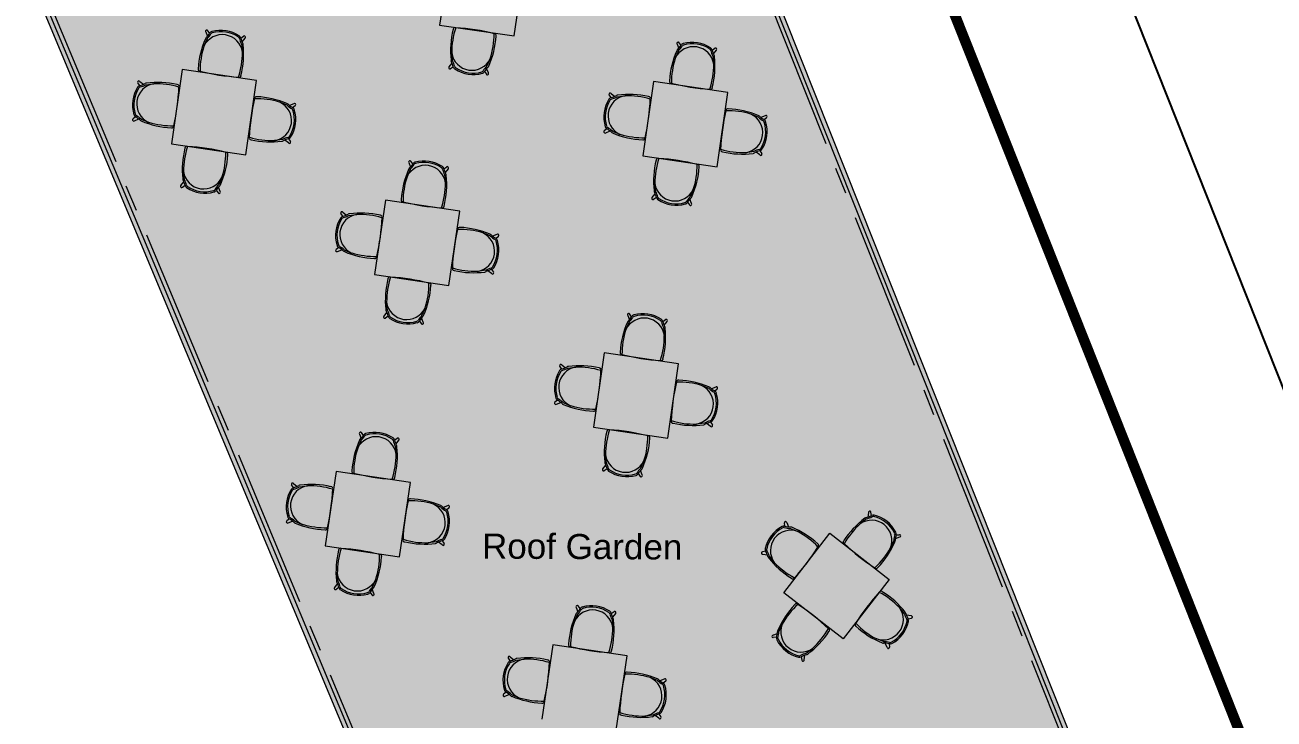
# Model space of a CAD drawing. Header units: metres. Extents: x -466 to 1322, y -1072 to 50.
# Drawn here: x 445.63 to 460.6, y -190.73 to -182.42 of the extents above; entities that cross this region are included whole.
import ezdxf

# ---------------------------------------------------------------- set-up
doc = ezdxf.new("R2010")
doc.units = ezdxf.units.M
doc.linetypes.add('CENTER2', pattern=[28.575, 19.05, -3.175, 3.175, -3.175])
doc.linetypes.add('OCULTA2', pattern=[0.3, 0.2, -0.1])
for name, color, linetype, lineweight in [('A - MURO BAJO', 2, 'Continuous', 0), ('A - TXT 100 -1', 2, 'Continuous', 0), ('A-EJES', 61, 'CENTER2', 0), ('A-MUEBLES', 5, 'Continuous', 0)]:
    doc.layers.add(name, color=color, linetype=linetype, lineweight=lineweight)
doc.layers.add('AKU_Poligono', color=1, linetype='Continuous')
doc.layers.add('Poligono Fisico', color=3, linetype='Continuous')
doc.layers.add('Hatch Exterior', color=7, linetype='Continuous', lineweight=0, true_color=0xa99b89)
doc.styles.add('Style-Arial', font='arial.ttf')

msp = doc.modelspace()

# ---------------------------------------------------------------- hatches: boundary and pattern name
at = {"layer": 'Hatch Exterior', "transparency": 33554687}
h = msp.add_hatch(color=256, dxfattribs=at)
h.dxf.hatch_style = 1
h.paths.add_polyline_path([(452.157, -197.322), (445.643, -181.728), (426.443, -196.038), (425.129, -194.274), (443.848, -180.321), (442.653, -178.718), (449.19, -173.846), (446.082, -169.677), (448.887, -167.586), (459.547, -194.427)])

# ---------------------------------------------------------------- linework, layer by layer
at = {"layer": 'A - MURO BAJO'}
msp.add_line((456.698, -187.403), (456.707, -187.426), dxfattribs=at)
at = {"layer": 'A - MURO BAJO', "ltscale": 0.05}
for points in [[(450.823, -172.504), (459.547, -194.427), (452.157, -197.322), (447.57, -186.34), (445.643, -181.728)], [(458.743, -192.541), (451.853, -175.228)], [(445.684, -181.697), (447.616, -186.321), (447.616, -186.321), (451.413, -195.412)]]:
    msp.add_lwpolyline(points, dxfattribs=at)
at = {"layer": 'A-EJES', "ltscale": 0.1}
for p, q in [((459.458, -194.462), (447.271, -163.837)), ((452.233, -197.238), (440.431, -168.983))]:
    msp.add_line(p, q, dxfattribs=at)
at = {"layer": 'A-MUEBLES', "color": 5}
for p, q in [((450.732, -181.528), (450.602, -182.419)), ((451.493, -182.548), (451.623, -181.658)), ((447.801, -182.5), (447.821, -182.553)), ((447.848, -182.515), (447.823, -182.483)), ((450.602, -182.419), (451.493, -182.548)), ((447.817, -182.58), (447.778, -182.669)), ((448.22, -182.574), (448.253, -182.55)), ((448.229, -182.645), (448.239, -182.741)), ((448.27, -182.574), (448.234, -182.617)), ((453.446, -182.644), (453.466, -182.697)), ((453.494, -182.659), (453.469, -182.627)), ((450.757, -182.845), (450.747, -182.749)), ((451.169, -182.91), (451.208, -182.821)), ((453.463, -182.725), (453.424, -182.813)), ((453.866, -182.718), (453.899, -182.694)), ((453.875, -182.789), (453.885, -182.885)), ((453.915, -182.718), (453.88, -182.762)), ((447.519, -182.95), (447.389, -183.841)), ((448.41, -183.08), (447.519, -182.95)), ((450.717, -182.917), (450.752, -182.873)), ((450.766, -182.917), (450.733, -182.94)), ((451.138, -182.975), (451.163, -183.007)), ((451.186, -182.99), (451.165, -182.938)), ((447.011, -183.143), (446.987, -183.11)), ((447.01, -183.093), (447.054, -183.127)), ((447.082, -183.132), (447.178, -183.12)), ((448.28, -183.971), (448.41, -183.08)), ((453.165, -183.094), (453.035, -183.985)), ((454.055, -183.224), (453.165, -183.094)), ((452.657, -183.287), (452.633, -183.254)), ((452.656, -183.237), (452.7, -183.272)), ((452.728, -183.276), (452.824, -183.264)), ((453.925, -184.115), (454.055, -183.224)), ((448.775, -183.377), (448.686, -183.34)), ((448.855, -183.359), (448.803, -183.38)), ((448.841, -183.406), (448.873, -183.381)), ((446.96, -183.516), (446.929, -183.541)), ((446.946, -183.564), (446.998, -183.542)), ((447.026, -183.545), (447.116, -183.582)), ((454.421, -183.522), (454.331, -183.484)), ((454.501, -183.503), (454.449, -183.524)), ((454.486, -183.551), (454.518, -183.525)), ((452.606, -183.66), (452.574, -183.686)), ((452.592, -183.708), (452.644, -183.686)), ((452.672, -183.689), (452.761, -183.726)), ((447.389, -183.841), (448.28, -183.971)), ((448.719, -183.79), (448.623, -183.802)), ((448.791, -183.829), (448.747, -183.795)), ((448.79, -183.78), (448.814, -183.813)), ((453.035, -183.985), (453.925, -184.115)), ((454.365, -183.934), (454.269, -183.947)), ((454.437, -183.973), (454.392, -183.939)), ((454.436, -183.924), (454.46, -183.957)), ((447.544, -184.267), (447.534, -184.171)), ((450.25, -184.147), (450.211, -184.235)), ((450.233, -184.066), (450.253, -184.119)), ((450.281, -184.082), (450.256, -184.049)), ((450.653, -184.14), (450.686, -184.117)), ((450.702, -184.14), (450.667, -184.184)), ((447.503, -184.339), (447.539, -184.295)), ((447.956, -184.332), (447.995, -184.243)), ((450.662, -184.211), (450.672, -184.307)), ((453.19, -184.412), (453.18, -184.315)), ((447.553, -184.339), (447.52, -184.362)), ((447.925, -184.397), (447.95, -184.429)), ((447.973, -184.412), (447.952, -184.36)), ((453.149, -184.483), (453.185, -184.439)), ((453.601, -184.476), (453.641, -184.387)), ((449.952, -184.516), (449.822, -185.407)), ((450.842, -184.646), (449.952, -184.516)), ((453.199, -184.483), (453.165, -184.506)), ((453.571, -184.541), (453.596, -184.573)), ((453.618, -184.556), (453.598, -184.504)), ((449.444, -184.709), (449.42, -184.676)), ((449.442, -184.659), (449.487, -184.694)), ((449.515, -184.698), (449.611, -184.686)), ((450.712, -185.537), (450.842, -184.646)), ((451.208, -184.944), (451.118, -184.906)), ((451.288, -184.925), (451.236, -184.946)), ((451.273, -184.973), (451.305, -184.947)), ((449.393, -185.082), (449.361, -185.108)), ((449.379, -185.13), (449.431, -185.109)), ((449.459, -185.111), (449.548, -185.149)), ((451.152, -185.356), (451.056, -185.369)), ((451.224, -185.396), (451.179, -185.361)), ((451.223, -185.346), (451.247, -185.379)), ((449.822, -185.407), (450.712, -185.537)), ((449.977, -185.834), (449.967, -185.737)), ((450.388, -185.898), (450.428, -185.809)), ((449.936, -185.905), (449.971, -185.861)), ((449.986, -185.905), (449.952, -185.928)), ((450.358, -185.963), (450.383, -185.996)), ((450.405, -185.978), (450.385, -185.926)), ((452.855, -185.896), (452.875, -185.949)), ((452.902, -185.912), (452.878, -185.879)), ((453.275, -185.97), (453.308, -185.947)), ((453.324, -185.97), (453.289, -186.014)), ((452.872, -185.977), (452.833, -186.065)), ((453.284, -186.041), (453.294, -186.138)), ((452.574, -186.346), (452.444, -187.237)), ((453.464, -186.476), (452.574, -186.346)), ((452.066, -186.539), (452.042, -186.506)), ((452.064, -186.489), (452.109, -186.524)), ((452.137, -186.529), (452.233, -186.516)), ((453.334, -187.367), (453.464, -186.476)), ((453.83, -186.774), (453.74, -186.736)), ((453.91, -186.755), (453.857, -186.776)), ((453.895, -186.803), (453.927, -186.777)), ((452.015, -186.912), (451.983, -186.938)), ((452.001, -186.96), (452.053, -186.939)), ((452.081, -186.941), (452.17, -186.979)), ((449.642, -187.319), (449.662, -187.371)), ((449.689, -187.334), (449.665, -187.301)), ((452.444, -187.237), (453.334, -187.367)), ((453.774, -187.187), (453.678, -187.199)), ((453.846, -187.226), (453.801, -187.191)), ((453.845, -187.176), (453.869, -187.209)), ((449.659, -187.399), (449.62, -187.488)), ((450.062, -187.392), (450.095, -187.369)), ((450.071, -187.463), (450.081, -187.56)), ((450.111, -187.392), (450.076, -187.436)), ((452.599, -187.664), (452.589, -187.567)), ((449.361, -187.768), (449.231, -188.659)), ((450.251, -187.898), (449.361, -187.768)), ((452.558, -187.735), (452.593, -187.691)), ((452.608, -187.735), (452.574, -187.758)), ((453.027, -187.809), (453.007, -187.756)), ((453.01, -187.728), (453.049, -187.64)), ((448.851, -187.912), (448.896, -187.946)), ((450.121, -188.789), (450.251, -187.898)), ((452.98, -187.793), (453.005, -187.826)), ((448.853, -187.961), (448.829, -187.928)), ((448.924, -187.951), (449.02, -187.938)), ((450.617, -188.196), (450.527, -188.159)), ((450.697, -188.177), (450.644, -188.199)), ((450.682, -188.225), (450.714, -188.199)), ((448.802, -188.334), (448.77, -188.36)), ((448.788, -188.382), (448.84, -188.361)), ((448.868, -188.364), (448.957, -188.401)), ((455.715, -188.336), (455.637, -188.394)), ((455.74, -188.258), (455.732, -188.314)), ((455.774, -188.294), (455.768, -188.254)), ((454.723, -189.22), (455.274, -188.508)), ((454.736, -188.423), (454.731, -188.383)), ((454.759, -188.379), (454.781, -188.431)), ((454.803, -188.449), (454.892, -188.486)), ((455.274, -188.508), (455.985, -189.06)), ((449.231, -188.659), (450.121, -188.789)), ((450.561, -188.609), (450.465, -188.621)), ((450.633, -188.648), (450.588, -188.613)), ((450.632, -188.598), (450.656, -188.631)), ((456.042, -188.595), (456.003, -188.684)), ((456.112, -188.553), (456.06, -188.574)), ((456.069, -188.528), (456.109, -188.525)), ((454.508, -188.723), (454.468, -188.73)), ((454.472, -188.758), (454.528, -188.765)), ((454.551, -188.781), (454.61, -188.857)), ((449.345, -189.157), (449.38, -189.113)), ((449.386, -189.086), (449.376, -188.99)), ((449.797, -189.15), (449.836, -189.062)), ((455.985, -189.06), (455.434, -189.771)), ((449.395, -189.157), (449.361, -189.18)), ((449.767, -189.215), (449.792, -189.248)), ((449.814, -189.231), (449.794, -189.178)), ((455.434, -189.771), (454.723, -189.22)), ((452.238, -189.396), (452.258, -189.449)), ((452.285, -189.411), (452.261, -189.379)), ((456.17, -189.474), (456.11, -189.398)), ((452.255, -189.476), (452.216, -189.565)), ((452.658, -189.47), (452.691, -189.446)), ((452.667, -189.541), (452.677, -189.637)), ((452.707, -189.469), (452.672, -189.513)), ((456.249, -189.498), (456.193, -189.49)), ((456.213, -189.532), (456.253, -189.526)), ((454.595, -189.729), (454.648, -189.709)), ((454.666, -189.687), (454.704, -189.598)), ((451.957, -189.846), (451.827, -190.737)), ((452.847, -189.976), (451.957, -189.846)), ((454.639, -189.754), (454.598, -189.758)), ((455.918, -189.806), (455.828, -189.77)), ((455.962, -189.876), (455.94, -189.824)), ((455.985, -189.832), (455.99, -189.873)), ((451.449, -190.039), (451.425, -190.006)), ((451.447, -189.989), (451.492, -190.023)), ((452.717, -190.866), (452.847, -189.976)), ((454.934, -189.988), (454.94, -190.028)), ((454.968, -190.024), (454.976, -189.968)), ((454.992, -189.946), (455.07, -189.888)), ((451.52, -190.028), (451.616, -190.016)), ((453.213, -190.273), (453.123, -190.236)), ((453.293, -190.255), (453.24, -190.276)), ((453.278, -190.302), (453.31, -190.277)), ((451.398, -190.412), (451.366, -190.437)), ((451.384, -190.46), (451.436, -190.438)), ((451.464, -190.441), (451.553, -190.478)), ((453.157, -190.686), (453.061, -190.698)), ((453.229, -190.725), (453.184, -190.691)), ((453.228, -190.676), (453.252, -190.709))]:
    msp.add_line(p, q, dxfattribs=at)
for centre, radius, start, end in [((447.998, -182.776), 0.244, 8.0759, 154.126), ((447.998, -182.776), 0.244, 8.0759, 154.126), ((447.812, -182.491), 0.0141, 37.1157, 217.4292), ((447.644, -182.396), 0.236, 313.2522, 329.863), ((447.644, -182.396), 0.253, 313.2522, 329.863), ((447.885, -182.536), 0.0425, 106.1918, 149.863), ((447.885, -182.536), 0.0255, 106.1918, 149.863), ((447.983, -182.872), 0.392, 56.0102, 106.1918), ((447.983, -182.872), 0.375, 56.0102, 106.1918), ((451.785, -182.726), 1.053, 165.8843, 186.09), ((451.699, -182.745), 0.952, 161.939, 180.263), ((450.785, -182.47), 0.022, 66.442, 178.1592), ((450.641, -184.943), 2.499, 75.7124, 86.4895), ((450.302, -182.526), 0.952, 341.939, 0.263), ((451.257, -182.543), 0.022, 344.0427, 95.7599), ((448.759, -183.008), 1.053, 156.1119, 176.3177), ((448.684, -182.964), 0.952, 161.939, 180.263), ((447.835, -182.599), 0.0425, 133.2522, 156.1119), ((448.178, -182.582), 0.0255, 12.3389, 56.0102), ((448.178, -182.582), 0.0425, 12.3389, 56.0102), ((448.451, -182.522), 0.253, 192.3389, 208.9497), ((448.451, -182.522), 0.236, 192.3389, 208.9497), ((447.201, -182.765), 1.053, 345.8843, 6.09), ((448.207, -182.657), 0.0425, 6.09, 28.9497), ((448.262, -182.562), 0.0141, 304.7727, 125.0862), ((450.227, -182.482), 1.053, 336.1119, 356.3177), ((453.643, -182.92), 0.244, 8.0759, 154.126), ((453.643, -182.92), 0.244, 8.0759, 154.126), ((453.458, -182.636), 0.0141, 37.1157, 217.4292), ((453.29, -182.54), 0.236, 313.2522, 329.863), ((453.29, -182.54), 0.253, 313.2522, 329.863), ((453.531, -182.68), 0.0425, 106.1918, 149.863), ((453.531, -182.68), 0.0255, 106.1918, 149.863), ((453.628, -183.016), 0.392, 56.0102, 106.1918), ((453.628, -183.016), 0.375, 56.0102, 106.1918), ((447.287, -182.746), 0.952, 341.939, 0.263), ((450.988, -182.715), 0.244, 188.0759, 334.126), ((450.988, -182.715), 0.244, 188.0759, 334.126), ((454.405, -183.153), 1.053, 156.1119, 176.3177), ((454.33, -183.109), 0.952, 161.939, 180.263), ((453.481, -182.743), 0.0425, 133.2522, 156.1119), ((453.824, -182.726), 0.0255, 12.3389, 56.0102), ((453.824, -182.726), 0.0425, 12.3389, 56.0102), ((454.097, -182.666), 0.253, 192.3389, 208.9497), ((454.097, -182.666), 0.236, 192.3389, 208.9497), ((452.847, -182.909), 1.053, 345.8843, 6.09), ((453.852, -182.801), 0.0425, 6.09, 28.9497), ((453.907, -182.706), 0.0141, 304.7727, 125.0862), ((447.729, -182.947), 0.022, 164.0427, 275.7599), ((448.345, -180.547), 2.499, 255.7124, 266.4895), ((450.725, -182.928), 0.0141, 124.7727, 305.0862), ((450.779, -182.833), 0.0425, 186.09, 208.9497), ((450.535, -182.968), 0.236, 12.3389, 28.9497), ((450.535, -182.968), 0.253, 12.3389, 28.9497), ((450.808, -182.908), 0.0425, 192.3389, 236.0102), ((450.808, -182.908), 0.0255, 192.3389, 236.0102), ((451.004, -182.618), 0.392, 236.0102, 286.1918), ((451.004, -182.618), 0.375, 236.0102, 286.1918), ((451.101, -182.954), 0.0255, 286.1918, 329.863), ((451.101, -182.954), 0.0425, 286.1918, 329.863), ((451.342, -183.094), 0.253, 133.2522, 149.863), ((451.342, -183.094), 0.236, 133.2522, 149.863), ((451.151, -182.891), 0.0425, 313.2522, 336.1119), ((452.933, -182.89), 0.952, 341.939, 0.263), ((447.217, -183.361), 0.244, 99.2732, 245.3233), ((447.217, -183.361), 0.244, 99.2732, 245.3233), ((446.998, -183.101), 0.0141, 35.97, 216.2835), ((446.955, -182.913), 0.236, 283.5362, 300.147), ((447.095, -183.154), 0.0425, 97.2873, 120.147), ((447.223, -184.157), 1.053, 77.0816, 97.2873), ((447.202, -184.072), 0.952, 73.1363, 91.4603), ((447.458, -183.152), 0.022, 337.6393, 89.3565), ((448.201, -183.021), 0.022, 246.442, 358.1592), ((451.174, -182.999), 0.0141, 217.1157, 37.4292), ((453.375, -183.091), 0.022, 164.0427, 275.7599), ((453.991, -180.691), 2.499, 255.7124, 266.4895), ((447.314, -183.374), 0.392, 147.2075, 197.3891), ((447.314, -183.374), 0.375, 147.2075, 197.3891), ((447.02, -183.184), 0.0425, 103.5362, 147.2075), ((447.02, -183.184), 0.0255, 103.5362, 147.2075), ((446.955, -182.913), 0.253, 283.5362, 300.147), ((444.982, -183.057), 2.499, 346.9097, 357.6868), ((448.407, -183.297), 0.022, 75.24, 186.9572), ((448.367, -184.328), 1.053, 67.3092, 87.515), ((452.863, -183.505), 0.244, 99.2732, 245.3233), ((452.863, -183.505), 0.244, 99.2732, 245.3233), ((452.644, -183.246), 0.0141, 35.97, 216.2835), ((452.6, -183.057), 0.236, 283.5362, 300.147), ((452.6, -183.057), 0.253, 283.5362, 300.147), ((452.741, -183.298), 0.0425, 97.2873, 120.147), ((452.869, -184.301), 1.053, 77.0816, 97.2873), ((452.848, -184.216), 0.952, 73.1363, 91.4603), ((453.104, -183.296), 0.022, 337.6393, 89.3565), ((453.847, -183.165), 0.022, 246.442, 358.1592), ((450.819, -183.865), 2.499, 166.9097, 177.6868), ((448.409, -184.252), 0.952, 73.1363, 91.4603), ((448.584, -183.562), 0.244, 279.2732, 65.3233), ((448.584, -183.562), 0.244, 279.2732, 65.3233), ((448.757, -183.395), 0.0425, 44.4495, 67.3092), ((448.956, -183.2), 0.253, 224.4495, 241.0603), ((448.956, -183.2), 0.236, 224.4495, 241.0603), ((448.821, -183.444), 0.0255, 17.3891, 61.0603), ((448.821, -183.444), 0.0425, 17.3891, 61.0603), ((448.864, -183.37), 0.0141, 308.313, 128.6265), ((452.96, -183.518), 0.392, 147.2075, 197.3891), ((452.96, -183.518), 0.375, 147.2075, 197.3891), ((452.666, -183.328), 0.0425, 103.5362, 147.2075), ((452.666, -183.328), 0.0255, 103.5362, 147.2075), ((450.628, -183.201), 2.499, 346.9097, 357.6868), ((454.053, -183.441), 0.022, 75.24, 186.9572), ((454.013, -184.472), 1.053, 67.3092, 87.515), ((446.937, -183.553), 0.0141, 128.313, 308.6265), ((446.98, -183.478), 0.0425, 197.3891, 241.0603), ((446.98, -183.478), 0.0255, 197.3891, 241.0603), ((446.845, -183.723), 0.236, 44.4495, 61.0603), ((446.845, -183.723), 0.253, 44.4495, 61.0603), ((447.044, -183.527), 0.0425, 224.4495, 247.3092), ((447.434, -182.595), 1.053, 247.3092, 267.515), ((448.487, -183.549), 0.375, 327.2075, 17.3891), ((448.487, -183.549), 0.392, 327.2075, 17.3891), ((456.465, -184.009), 2.499, 166.9097, 177.6868), ((454.055, -184.396), 0.952, 73.1363, 91.4603), ((454.229, -183.706), 0.244, 279.2732, 65.3233), ((454.229, -183.706), 0.244, 279.2732, 65.3233), ((454.402, -183.539), 0.0425, 44.4495, 67.3092), ((454.602, -183.344), 0.253, 224.4495, 241.0603), ((454.602, -183.344), 0.236, 224.4495, 241.0603), ((454.133, -183.693), 0.375, 327.2075, 17.3891), ((454.133, -183.693), 0.392, 327.2075, 17.3891), ((454.467, -183.588), 0.0255, 17.3891, 61.0603), ((454.467, -183.588), 0.0425, 17.3891, 61.0603), ((454.51, -183.514), 0.0141, 308.313, 128.6265), ((447.392, -182.671), 0.952, 253.1363, 271.4603), ((447.394, -183.626), 0.022, 255.24, 6.9572), ((452.583, -183.697), 0.0141, 128.313, 308.6265), ((452.626, -183.623), 0.0425, 197.3891, 241.0603), ((452.626, -183.623), 0.0255, 197.3891, 241.0603), ((452.491, -183.867), 0.236, 44.4495, 61.0603), ((452.491, -183.867), 0.253, 44.4495, 61.0603), ((452.69, -183.671), 0.0425, 224.4495, 247.3092), ((453.08, -182.739), 1.053, 247.3092, 267.515), ((453.038, -182.815), 0.952, 253.1363, 271.4603), ((448.486, -184.167), 0.952, 161.939, 180.263), ((447.572, -183.892), 0.022, 66.442, 178.1592), ((447.428, -186.365), 2.499, 75.7124, 86.4895), ((448.343, -183.77), 0.022, 157.6393, 269.3565), ((448.599, -182.85), 0.952, 253.1363, 271.4603), ((448.578, -182.765), 1.053, 257.0816, 277.2873), ((448.706, -183.768), 0.0425, 277.2873, 300.147), ((448.846, -184.009), 0.253, 103.5362, 120.147), ((448.846, -184.009), 0.236, 103.5362, 120.147), ((448.781, -183.738), 0.0255, 283.5362, 327.2075), ((448.781, -183.738), 0.0425, 283.5362, 327.2075), ((448.803, -183.821), 0.0141, 215.97, 36.2835), ((453.04, -183.77), 0.022, 255.24, 6.9572), ((448.572, -184.148), 1.053, 165.8843, 186.09), ((447.014, -183.904), 1.053, 336.1119, 356.3177), ((447.089, -183.948), 0.952, 341.939, 0.263), ((448.044, -183.965), 0.022, 344.0427, 95.7599), ((454.132, -184.311), 0.952, 161.939, 180.263), ((453.218, -184.036), 0.022, 66.442, 178.1592), ((453.074, -186.51), 2.499, 75.7124, 86.4895), ((453.989, -183.914), 0.022, 157.6393, 269.3565), ((454.244, -182.994), 0.952, 253.1363, 271.4603), ((454.224, -182.91), 1.053, 257.0816, 277.2873), ((454.352, -183.912), 0.0425, 277.2873, 300.147), ((454.492, -184.153), 0.253, 103.5362, 120.147), ((454.492, -184.153), 0.236, 103.5362, 120.147), ((454.427, -183.882), 0.0255, 283.5362, 327.2075), ((454.427, -183.882), 0.0425, 283.5362, 327.2075), ((454.449, -183.965), 0.0141, 215.97, 36.2835), ((447.775, -184.137), 0.244, 188.0759, 334.126), ((447.775, -184.137), 0.244, 188.0759, 334.126), ((451.192, -184.575), 1.053, 156.1119, 176.3177), ((450.43, -184.342), 0.244, 8.0759, 154.126), ((450.43, -184.342), 0.244, 8.0759, 154.126), ((450.268, -184.165), 0.0425, 133.2522, 156.1119), ((450.244, -184.058), 0.0141, 37.1157, 217.4292), ((450.076, -183.962), 0.236, 313.2522, 329.863), ((450.076, -183.962), 0.253, 313.2522, 329.863), ((450.318, -184.102), 0.0425, 106.1918, 149.863), ((450.318, -184.102), 0.0255, 106.1918, 149.863), ((450.415, -184.438), 0.392, 56.0102, 106.1918), ((450.415, -184.438), 0.375, 56.0102, 106.1918), ((450.611, -184.148), 0.0255, 12.3389, 56.0102), ((450.611, -184.148), 0.0425, 12.3389, 56.0102), ((450.883, -184.088), 0.253, 192.3389, 208.9497), ((450.883, -184.088), 0.236, 192.3389, 208.9497), ((450.694, -184.128), 0.0141, 304.7727, 125.0862), ((454.217, -184.292), 1.053, 165.8843, 186.09), ((452.66, -184.048), 1.053, 336.1119, 356.3177), ((452.735, -184.092), 0.952, 341.939, 0.263), ((453.69, -184.11), 0.022, 344.0427, 95.7599), ((447.566, -184.255), 0.0425, 186.09, 208.9497), ((447.322, -184.39), 0.236, 12.3389, 28.9497), ((447.322, -184.39), 0.253, 12.3389, 28.9497), ((451.116, -184.531), 0.952, 161.939, 180.263), ((449.719, -184.312), 0.952, 341.939, 0.263), ((449.634, -184.331), 1.053, 345.8843, 6.09), ((450.639, -184.223), 0.0425, 6.09, 28.9497), ((453.421, -184.281), 0.244, 188.0759, 334.126), ((453.421, -184.281), 0.244, 188.0759, 334.126), ((447.512, -184.35), 0.0141, 124.7727, 305.0862), ((447.595, -184.33), 0.0425, 192.3389, 236.0102), ((447.595, -184.33), 0.0255, 192.3389, 236.0102), ((447.79, -184.04), 0.392, 236.0102, 286.1918), ((447.79, -184.04), 0.375, 236.0102, 286.1918), ((447.888, -184.376), 0.0255, 286.1918, 329.863), ((447.888, -184.376), 0.0425, 286.1918, 329.863), ((448.129, -184.516), 0.253, 133.2522, 149.863), ((448.129, -184.516), 0.236, 133.2522, 149.863), ((447.961, -184.421), 0.0141, 217.1157, 37.4292), ((447.938, -184.313), 0.0425, 313.2522, 336.1119), ((453.212, -184.399), 0.0425, 186.09, 208.9497), ((452.968, -184.534), 0.236, 12.3389, 28.9497), ((452.968, -184.534), 0.253, 12.3389, 28.9497), ((453.775, -184.661), 0.253, 133.2522, 149.863), ((453.584, -184.457), 0.0425, 313.2522, 336.1119), ((450.162, -184.513), 0.022, 164.0427, 275.7599), ((450.778, -182.113), 2.499, 255.7124, 266.4895), ((450.634, -184.587), 0.022, 246.442, 358.1592), ((453.157, -184.495), 0.0141, 124.7727, 305.0862), ((453.241, -184.475), 0.0425, 192.3389, 236.0102), ((453.241, -184.475), 0.0255, 192.3389, 236.0102), ((453.436, -184.184), 0.392, 236.0102, 286.1918), ((453.436, -184.184), 0.375, 236.0102, 286.1918), ((453.534, -184.52), 0.0255, 286.1918, 329.863), ((453.534, -184.52), 0.0425, 286.1918, 329.863), ((453.775, -184.661), 0.236, 133.2522, 149.863), ((453.607, -184.565), 0.0141, 217.1157, 37.4292), ((449.747, -184.94), 0.392, 147.2075, 197.3891), ((449.747, -184.94), 0.375, 147.2075, 197.3891), ((449.65, -184.927), 0.244, 99.2732, 245.3233), ((449.65, -184.927), 0.244, 99.2732, 245.3233), ((449.431, -184.668), 0.0141, 35.97, 216.2835), ((449.453, -184.751), 0.0425, 103.5362, 147.2075), ((449.453, -184.751), 0.0255, 103.5362, 147.2075), ((449.387, -184.479), 0.236, 283.5362, 300.147), ((449.387, -184.479), 0.253, 283.5362, 300.147), ((449.528, -184.721), 0.0425, 97.2873, 120.147), ((449.656, -185.723), 1.053, 77.0816, 97.2873), ((449.635, -185.638), 0.952, 73.1363, 91.4603), ((447.415, -184.623), 2.499, 346.9097, 357.6868), ((449.891, -184.719), 0.022, 337.6393, 89.3565), ((453.251, -185.432), 2.499, 166.9097, 177.6868), ((450.84, -184.863), 0.022, 75.24, 186.9572), ((450.842, -185.818), 0.952, 73.1363, 91.4603), ((450.799, -185.894), 1.053, 67.3092, 87.515), ((451.016, -185.128), 0.244, 279.2732, 65.3233), ((451.016, -185.128), 0.244, 279.2732, 65.3233), ((451.189, -184.961), 0.0425, 44.4495, 67.3092), ((451.296, -184.936), 0.0141, 308.313, 128.6265), ((449.413, -185.045), 0.0425, 197.3891, 241.0603), ((449.413, -185.045), 0.0255, 197.3891, 241.0603), ((449.278, -185.289), 0.253, 44.4495, 61.0603), ((451.389, -184.766), 0.253, 224.4495, 241.0603), ((451.389, -184.766), 0.236, 224.4495, 241.0603), ((450.92, -185.115), 0.375, 327.2075, 17.3891), ((450.92, -185.115), 0.392, 327.2075, 17.3891), ((451.254, -185.01), 0.0255, 17.3891, 61.0603), ((451.254, -185.01), 0.0425, 17.3891, 61.0603), ((449.37, -185.119), 0.0141, 128.313, 308.6265), ((449.278, -185.289), 0.236, 44.4495, 61.0603), ((449.477, -185.093), 0.0425, 224.4495, 247.3092), ((449.867, -184.161), 1.053, 247.3092, 267.515), ((449.825, -184.237), 0.952, 253.1363, 271.4603), ((449.827, -185.192), 0.022, 255.24, 6.9572), ((450.776, -185.336), 0.022, 157.6393, 269.3565), ((451.031, -184.416), 0.952, 253.1363, 271.4603), ((451.011, -184.332), 1.053, 257.0816, 277.2873), ((451.139, -185.334), 0.0425, 277.2873, 300.147), ((451.279, -185.576), 0.253, 103.5362, 120.147), ((451.279, -185.576), 0.236, 103.5362, 120.147), ((451.214, -185.304), 0.0255, 283.5362, 327.2075), ((451.214, -185.304), 0.0425, 283.5362, 327.2075), ((451.004, -185.714), 1.053, 165.8843, 186.09), ((450.919, -185.733), 0.952, 161.939, 180.263), ((450.005, -185.458), 0.022, 66.442, 178.1592), ((449.861, -187.932), 2.499, 75.7124, 86.4895), ((449.522, -185.514), 0.952, 341.939, 0.263), ((450.477, -185.532), 0.022, 344.0427, 95.7599), ((451.235, -185.387), 0.0141, 215.97, 36.2835), ((449.447, -185.47), 1.053, 336.1119, 356.3177), ((450.208, -185.703), 0.244, 188.0759, 334.126), ((450.208, -185.703), 0.244, 188.0759, 334.126), ((449.944, -185.917), 0.0141, 124.7727, 305.0862), ((449.999, -185.821), 0.0425, 186.09, 208.9497), ((449.755, -185.956), 0.236, 12.3389, 28.9497), ((449.755, -185.956), 0.253, 12.3389, 28.9497), ((450.028, -185.897), 0.0425, 192.3389, 236.0102), ((450.028, -185.897), 0.0255, 192.3389, 236.0102), ((450.223, -185.607), 0.392, 236.0102, 286.1918), ((450.223, -185.607), 0.375, 236.0102, 286.1918), ((450.321, -185.943), 0.0255, 286.1918, 329.863), ((450.321, -185.943), 0.0425, 286.1918, 329.863), ((450.562, -186.083), 0.253, 133.2522, 149.863), ((450.562, -186.083), 0.236, 133.2522, 149.863), ((450.371, -185.879), 0.0425, 313.2522, 336.1119), ((453.052, -186.172), 0.244, 8.0759, 154.126), ((453.052, -186.172), 0.244, 8.0759, 154.126), ((452.89, -185.995), 0.0425, 133.2522, 156.1119), ((452.866, -185.888), 0.0141, 37.1157, 217.4292), ((452.698, -185.792), 0.236, 313.2522, 329.863), ((452.698, -185.792), 0.253, 313.2522, 329.863), ((452.94, -185.932), 0.0425, 106.1918, 149.863), ((452.94, -185.932), 0.0255, 106.1918, 149.863), ((453.037, -186.268), 0.392, 56.0102, 106.1918), ((453.037, -186.268), 0.375, 56.0102, 106.1918), ((453.233, -185.978), 0.0255, 12.3389, 56.0102), ((453.233, -185.978), 0.0425, 12.3389, 56.0102), ((453.505, -185.919), 0.253, 192.3389, 208.9497), ((453.505, -185.919), 0.236, 192.3389, 208.9497), ((453.316, -185.958), 0.0141, 304.7727, 125.0862), ((450.394, -185.987), 0.0141, 217.1157, 37.4292), ((453.814, -186.405), 1.053, 156.1119, 176.3177), ((453.738, -186.361), 0.952, 161.939, 180.263), ((452.256, -186.161), 1.053, 345.8843, 6.09), ((453.261, -186.054), 0.0425, 6.09, 28.9497), ((452.341, -186.142), 0.952, 341.939, 0.263), ((452.784, -186.343), 0.022, 164.0427, 275.7599), ((453.4, -183.943), 2.499, 255.7124, 266.4895), ((453.256, -186.417), 0.022, 246.442, 358.1592), ((452.369, -186.77), 0.392, 147.2075, 197.3891), ((452.369, -186.77), 0.375, 147.2075, 197.3891), ((452.272, -186.757), 0.244, 99.2732, 245.3233), ((452.272, -186.757), 0.244, 99.2732, 245.3233), ((452.053, -186.498), 0.0141, 35.97, 216.2835), ((452.075, -186.581), 0.0425, 103.5362, 147.2075), ((452.075, -186.581), 0.0255, 103.5362, 147.2075), ((452.009, -186.309), 0.236, 283.5362, 300.147), ((452.009, -186.309), 0.253, 283.5362, 300.147), ((452.149, -186.551), 0.0425, 97.2873, 120.147), ((452.278, -187.553), 1.053, 77.0816, 97.2873), ((452.257, -187.469), 0.952, 73.1363, 91.4603), ((450.037, -186.453), 2.499, 346.9097, 357.6868), ((452.513, -186.549), 0.022, 337.6393, 89.3565), ((455.873, -187.262), 2.499, 166.9097, 177.6868), ((453.461, -186.693), 0.022, 75.24, 186.9572), ((453.464, -187.648), 0.952, 73.1363, 91.4603), ((453.421, -187.724), 1.053, 67.3092, 87.515), ((453.638, -186.958), 0.244, 279.2732, 65.3233), ((453.638, -186.958), 0.244, 279.2732, 65.3233), ((453.811, -186.792), 0.0425, 44.4495, 67.3092), ((454.011, -186.596), 0.253, 224.4495, 241.0603), ((454.011, -186.596), 0.236, 224.4495, 241.0603), ((453.542, -186.945), 0.375, 327.2075, 17.3891), ((453.542, -186.945), 0.392, 327.2075, 17.3891), ((453.876, -186.84), 0.0255, 17.3891, 61.0603), ((453.876, -186.84), 0.0425, 17.3891, 61.0603), ((453.918, -186.766), 0.0141, 308.313, 128.6265), ((451.992, -186.949), 0.0141, 128.313, 308.6265), ((452.035, -186.875), 0.0425, 197.3891, 241.0603), ((452.035, -186.875), 0.0255, 197.3891, 241.0603), ((451.9, -187.119), 0.236, 44.4495, 61.0603), ((451.9, -187.119), 0.253, 44.4495, 61.0603), ((452.099, -186.924), 0.0425, 224.4495, 247.3092), ((452.489, -185.991), 1.053, 247.3092, 267.515), ((452.447, -186.067), 0.952, 253.1363, 271.4603), ((452.449, -187.022), 0.022, 255.24, 6.9572), ((453.397, -187.167), 0.022, 157.6393, 269.3565), ((453.653, -186.247), 0.952, 253.1363, 271.4603), ((453.901, -187.406), 0.253, 103.5362, 120.147), ((453.836, -187.135), 0.0255, 283.5362, 327.2075), ((453.836, -187.135), 0.0425, 283.5362, 327.2075), ((449.653, -187.31), 0.0141, 37.1157, 217.4292), ((449.727, -187.354), 0.0425, 106.1918, 149.863), ((449.824, -187.69), 0.392, 56.0102, 106.1918), ((449.824, -187.69), 0.375, 56.0102, 106.1918), ((453.626, -187.544), 1.053, 165.8843, 186.09), ((453.541, -187.563), 0.952, 161.939, 180.263), ((452.627, -187.288), 0.022, 66.442, 178.1592), ((452.482, -189.762), 2.499, 75.7124, 86.4895), ((453.633, -186.162), 1.053, 257.0816, 277.2873), ((453.761, -187.164), 0.0425, 277.2873, 300.147), ((453.901, -187.406), 0.236, 103.5362, 120.147), ((453.857, -187.217), 0.0141, 215.97, 36.2835), ((450.601, -187.827), 1.053, 156.1119, 176.3177), ((449.839, -187.594), 0.244, 8.0759, 154.126), ((449.839, -187.594), 0.244, 8.0759, 154.126), ((449.677, -187.418), 0.0425, 133.2522, 156.1119), ((449.485, -187.214), 0.236, 313.2522, 329.863), ((449.485, -187.214), 0.253, 313.2522, 329.863), ((449.727, -187.354), 0.0255, 106.1918, 149.863), ((450.02, -187.4), 0.0255, 12.3389, 56.0102), ((450.02, -187.4), 0.0425, 12.3389, 56.0102), ((450.292, -187.341), 0.253, 192.3389, 208.9497), ((450.292, -187.341), 0.236, 192.3389, 208.9497), ((450.048, -187.476), 0.0425, 6.09, 28.9497), ((450.103, -187.38), 0.0141, 304.7727, 125.0862), ((452.069, -187.3), 1.053, 336.1119, 356.3177), ((452.144, -187.344), 0.952, 341.939, 0.263), ((453.099, -187.362), 0.022, 344.0427, 95.7599), ((450.525, -187.783), 0.952, 161.939, 180.263), ((449.128, -187.564), 0.952, 341.939, 0.263), ((449.043, -187.583), 1.053, 345.8843, 6.09), ((452.83, -187.533), 0.244, 188.0759, 334.126), ((452.83, -187.533), 0.244, 188.0759, 334.126), ((449.571, -187.765), 0.022, 164.0427, 275.7599), ((452.566, -187.747), 0.0141, 124.7727, 305.0862), ((452.621, -187.651), 0.0425, 186.09, 208.9497), ((452.377, -187.786), 0.236, 12.3389, 28.9497), ((452.377, -187.786), 0.253, 12.3389, 28.9497), ((452.65, -187.727), 0.0425, 192.3389, 236.0102), ((452.65, -187.727), 0.0255, 192.3389, 236.0102), ((452.845, -187.437), 0.392, 236.0102, 286.1918), ((452.845, -187.437), 0.375, 236.0102, 286.1918), ((453.184, -187.913), 0.253, 133.2522, 149.863), ((453.184, -187.913), 0.236, 133.2522, 149.863), ((452.993, -187.71), 0.0425, 313.2522, 336.1119), ((448.84, -187.92), 0.0141, 35.97, 216.2835), ((450.187, -185.365), 2.499, 255.7124, 266.4895), ((450.043, -187.839), 0.022, 246.442, 358.1592), ((452.943, -187.773), 0.0255, 286.1918, 329.863), ((452.943, -187.773), 0.0425, 286.1918, 329.863), ((453.016, -187.817), 0.0141, 217.1157, 37.4292), ((449.156, -188.192), 0.392, 147.2075, 197.3891), ((449.156, -188.192), 0.375, 147.2075, 197.3891), ((449.059, -188.179), 0.244, 99.2732, 245.3233), ((449.059, -188.179), 0.244, 99.2732, 245.3233), ((448.862, -188.003), 0.0425, 103.5362, 147.2075), ((448.862, -188.003), 0.0255, 103.5362, 147.2075), ((448.796, -187.732), 0.236, 283.5362, 300.147), ((448.796, -187.732), 0.253, 283.5362, 300.147), ((448.936, -187.973), 0.0425, 97.2873, 120.147), ((449.065, -188.976), 1.053, 77.0816, 97.2873), ((449.044, -188.891), 0.952, 73.1363, 91.4603), ((446.824, -187.876), 2.499, 346.9097, 357.6868), ((449.3, -187.971), 0.022, 337.6393, 89.3565), ((452.66, -188.684), 2.499, 166.9097, 177.6868), ((450.248, -188.115), 0.022, 75.24, 186.9572), ((450.251, -189.07), 0.952, 73.1363, 91.4603), ((450.208, -189.146), 1.053, 67.3092, 87.515), ((450.425, -188.38), 0.244, 279.2732, 65.3233), ((450.425, -188.38), 0.244, 279.2732, 65.3233), ((450.598, -188.214), 0.0425, 44.4495, 67.3092), ((450.797, -188.018), 0.253, 224.4495, 241.0603), ((450.797, -188.018), 0.236, 224.4495, 241.0603), ((450.705, -188.188), 0.0141, 308.313, 128.6265), ((448.779, -188.371), 0.0141, 128.313, 308.6265), ((448.822, -188.297), 0.0425, 197.3891, 241.0603), ((448.822, -188.297), 0.0255, 197.3891, 241.0603), ((448.687, -188.541), 0.236, 44.4495, 61.0603), ((448.687, -188.541), 0.253, 44.4495, 61.0603), ((450.329, -188.367), 0.375, 327.2075, 17.3891), ((450.329, -188.367), 0.392, 327.2075, 17.3891), ((450.662, -188.262), 0.0255, 17.3891, 61.0603), ((450.662, -188.262), 0.0425, 17.3891, 61.0603), ((454.745, -188.381), 0.0141, 6.4979, 186.8114), ((456.324, -189.172), 1.053, 126.6398, 146.8455), ((455.776, -188.595), 0.244, 338.6038, 124.6539), ((455.776, -188.595), 0.244, 338.6038, 124.6539), ((455.721, -188.361), 0.0425, 103.7801, 126.6398), ((455.655, -188.09), 0.236, 283.7801, 300.3909), ((455.655, -188.09), 0.253, 283.7801, 300.3909), ((455.754, -188.256), 0.0141, 7.6436, 187.9571), ((455.796, -188.331), 0.0425, 76.7196, 120.3909), ((455.796, -188.331), 0.0255, 76.7196, 120.3909), ((455.715, -188.671), 0.375, 26.538, 76.7196), ((455.715, -188.671), 0.392, 26.538, 76.7196), ((448.886, -188.346), 0.0425, 224.4495, 247.3092), ((449.276, -187.413), 1.053, 247.3092, 267.515), ((449.233, -187.489), 0.952, 253.1363, 271.4603), ((449.236, -188.444), 0.022, 255.24, 6.9572), ((454.886, -188.774), 0.392, 117.7353, 167.917), ((454.886, -188.774), 0.375, 117.7353, 167.917), ((454.808, -188.715), 0.244, 69.8011, 215.8512), ((454.808, -188.715), 0.244, 69.8011, 215.8512), ((454.723, -188.464), 0.0425, 74.0641, 117.7353), ((454.723, -188.464), 0.0255, 74.0641, 117.7353), ((454.8, -188.196), 0.253, 254.0641, 270.6749), ((454.8, -188.196), 0.236, 254.0641, 270.6749), ((454.803, -188.475), 0.0425, 67.8152, 90.6749), ((454.421, -189.411), 1.053, 47.6094, 67.8152), ((454.445, -189.327), 0.952, 43.6641, 61.9882), ((456.28, -189.097), 0.952, 132.4668, 150.7909), ((456.028, -188.515), 0.0255, 342.8668, 26.538), ((456.028, -188.515), 0.0425, 342.8668, 26.538), ((450.184, -188.589), 0.022, 157.6393, 269.3565), ((450.44, -187.669), 0.952, 253.1363, 271.4603), ((450.42, -187.584), 1.053, 257.0816, 277.2873), ((450.548, -188.587), 0.0425, 277.2873, 300.147), ((450.688, -188.828), 0.253, 103.5362, 120.147), ((450.688, -188.828), 0.236, 103.5362, 120.147), ((450.623, -188.557), 0.0255, 283.5362, 327.2075), ((450.623, -188.557), 0.0425, 283.5362, 327.2075), ((450.644, -188.639), 0.0141, 215.97, 36.2835), ((453.012, -187.351), 2.499, 317.4376, 328.2147), ((455.12, -188.652), 0.022, 308.1672, 59.8844), ((455.458, -188.612), 0.022, 134.5706, 246.2878), ((457.175, -186.826), 2.499, 226.2403, 237.0174), ((455.088, -188.193), 1.053, 316.4121, 336.6179), ((456.295, -188.597), 0.253, 162.8668, 179.4776), ((456.016, -188.595), 0.0425, 336.6179, 359.4776), ((456.295, -188.597), 0.236, 162.8668, 179.4776), ((456.111, -188.539), 0.0141, 275.3006, 95.6141), ((450.413, -188.966), 1.053, 165.8843, 186.09), ((450.328, -188.985), 0.952, 161.939, 180.263), ((449.414, -188.71), 0.022, 66.442, 178.1592), ((449.269, -191.184), 2.499, 75.7124, 86.4895), ((448.855, -188.722), 1.053, 336.1119, 356.3177), ((448.931, -188.766), 0.952, 341.939, 0.263), ((449.886, -188.784), 0.022, 344.0427, 95.7599), ((454.47, -188.744), 0.0141, 98.8409, 279.1544), ((454.544, -188.7), 0.0425, 167.917, 211.5882), ((454.306, -188.846), 0.236, 14.9774, 31.5882), ((454.544, -188.7), 0.0255, 167.917, 211.5882), ((454.306, -188.846), 0.253, 14.9774, 31.5882), ((454.576, -188.774), 0.0425, 194.9774, 217.8371), ((455.374, -188.154), 1.053, 217.8371, 238.0428), ((455.172, -188.219), 0.952, 312.4668, 330.7909), ((455.299, -188.2), 0.952, 223.6641, 241.9882), ((455.832, -188.908), 0.022, 216.9699, 328.6871), ((449.408, -189.073), 0.0425, 186.09, 208.9497), ((449.164, -189.209), 0.236, 12.3389, 28.9497), ((449.617, -188.955), 0.244, 188.0759, 334.126), ((449.617, -188.955), 0.244, 188.0759, 334.126), ((449.164, -189.209), 0.253, 12.3389, 28.9497), ((454.832, -189.032), 0.022, 225.7679, 337.4851), ((449.353, -189.169), 0.0141, 124.7727, 305.0862), ((449.436, -189.149), 0.0425, 192.3389, 236.0102), ((449.436, -189.149), 0.0255, 192.3389, 236.0102), ((449.632, -188.859), 0.392, 236.0102, 286.1918), ((449.632, -188.859), 0.375, 236.0102, 286.1918), ((449.73, -189.195), 0.0255, 286.1918, 329.863), ((449.73, -189.195), 0.0425, 286.1918, 329.863), ((449.971, -189.335), 0.253, 133.2522, 149.863), ((449.971, -189.335), 0.236, 133.2522, 149.863), ((449.803, -189.239), 0.0141, 217.1157, 37.4292), ((449.78, -189.132), 0.0425, 313.2522, 336.1119), ((457.709, -190.905), 2.499, 137.4376, 148.2147), ((455.889, -189.223), 0.022, 45.7679, 157.4851), ((455.421, -190.056), 0.952, 43.6641, 61.9882), ((455.347, -190.101), 1.053, 37.8371, 58.0428), ((452.249, -189.387), 0.0141, 37.1157, 217.4292), ((452.081, -189.292), 0.236, 313.2522, 329.863), ((452.323, -189.432), 0.0425, 106.1918, 149.863), ((452.323, -189.432), 0.0255, 106.1918, 149.863), ((452.42, -189.768), 0.392, 56.0102, 106.1918), ((452.42, -189.768), 0.375, 56.0102, 106.1918), ((455.619, -190.089), 1.053, 136.4121, 156.6179), ((455.536, -190.063), 0.952, 132.4668, 150.7909), ((454.875, -189.374), 0.022, 36.9699, 148.6871), ((453.532, -191.457), 2.499, 46.2403, 57.0174), ((455.913, -189.541), 0.244, 249.8011, 35.8512), ((455.913, -189.541), 0.244, 249.8011, 35.8512), ((453.197, -189.904), 1.053, 156.1119, 176.3177), ((453.121, -189.86), 0.952, 161.939, 180.263), ((452.435, -189.671), 0.244, 8.0759, 154.126), ((452.435, -189.671), 0.244, 8.0759, 154.126), ((452.273, -189.495), 0.0425, 133.2522, 156.1119), ((452.081, -189.292), 0.253, 313.2522, 329.863), ((452.616, -189.478), 0.0255, 12.3389, 56.0102), ((452.616, -189.478), 0.0425, 12.3389, 56.0102), ((452.888, -189.418), 0.253, 192.3389, 208.9497), ((452.888, -189.418), 0.236, 192.3389, 208.9497), ((451.639, -189.66), 1.053, 345.8843, 6.09), ((452.644, -189.553), 0.0425, 6.09, 28.9497), ((452.699, -189.458), 0.0141, 304.7727, 125.0862), ((455.835, -189.482), 0.375, 297.7353, 347.917), ((455.835, -189.482), 0.392, 297.7353, 347.917), ((456.415, -189.409), 0.253, 194.9774, 211.5882), ((456.145, -189.481), 0.0425, 14.9774, 37.8371), ((456.415, -189.409), 0.236, 194.9774, 211.5882), ((456.177, -189.555), 0.0255, 347.917, 31.5882), ((456.177, -189.555), 0.0425, 347.917, 31.5882), ((456.251, -189.512), 0.0141, 278.8409, 99.1544), ((451.724, -189.642), 0.952, 341.939, 0.263), ((454.412, -189.685), 0.236, 342.8668, 359.4776), ((454.691, -189.687), 0.0425, 156.6179, 179.4776), ((454.412, -189.685), 0.253, 342.8668, 359.4776), ((454.931, -189.687), 0.244, 158.6038, 304.6539), ((454.931, -189.687), 0.244, 158.6038, 304.6539), ((454.383, -189.11), 1.053, 306.6398, 326.8455), ((454.427, -189.185), 0.952, 312.4668, 330.7909), ((455.25, -189.67), 0.022, 314.5706, 66.2878), ((455.6, -189.604), 0.022, 128.1672, 239.8844), ((456.276, -188.929), 0.952, 223.6641, 241.9882), ((456.299, -188.845), 1.053, 227.6094, 247.8152), ((452.167, -189.843), 0.022, 164.0427, 275.7599), ((452.783, -187.443), 2.499, 255.7124, 266.4895), ((454.597, -189.743), 0.0141, 95.3006, 275.6141), ((454.679, -189.767), 0.0425, 162.8668, 206.538), ((454.992, -189.611), 0.392, 206.538, 256.7196), ((454.679, -189.767), 0.0255, 162.8668, 206.538), ((454.992, -189.611), 0.375, 206.538, 256.7196), ((455.918, -189.781), 0.0425, 247.8152, 270.6749), ((455.921, -190.06), 0.253, 74.0641, 90.6749), ((455.921, -190.06), 0.236, 74.0641, 90.6749), ((455.998, -189.791), 0.0425, 254.0641, 297.7353), ((455.998, -189.791), 0.0255, 254.0641, 297.7353), ((451.436, -189.997), 0.0141, 35.97, 216.2835), ((451.392, -189.809), 0.236, 283.5362, 300.147), ((451.532, -190.05), 0.0425, 97.2873, 120.147), ((451.661, -191.053), 1.053, 77.0816, 97.2873), ((452.639, -189.917), 0.022, 246.442, 358.1592), ((454.912, -189.951), 0.0425, 256.7196, 300.3909), ((454.912, -189.951), 0.0255, 256.7196, 300.3909), ((455.053, -190.192), 0.253, 103.7801, 120.3909), ((455.053, -190.192), 0.236, 103.7801, 120.3909), ((454.986, -189.921), 0.0425, 283.7801, 306.6398), ((455.976, -189.874), 0.0141, 186.4979, 6.8114), ((451.752, -190.27), 0.392, 147.2075, 197.3891), ((451.752, -190.27), 0.375, 147.2075, 197.3891), ((451.655, -190.257), 0.244, 99.2732, 245.3233), ((451.655, -190.257), 0.244, 99.2732, 245.3233), ((451.458, -190.08), 0.0425, 103.5362, 147.2075), ((451.458, -190.08), 0.0255, 103.5362, 147.2075), ((451.392, -189.809), 0.253, 283.5362, 300.147), ((451.64, -190.968), 0.952, 73.1363, 91.4603), ((449.42, -189.953), 2.499, 346.9097, 357.6868), ((451.896, -190.048), 0.022, 337.6393, 89.3565), ((454.954, -190.026), 0.0141, 187.6436, 7.9571), ((455.256, -190.761), 2.499, 166.9097, 177.6868), ((452.844, -190.193), 0.022, 75.24, 186.9572), ((452.847, -191.148), 0.952, 73.1363, 91.4603), ((452.804, -191.224), 1.053, 67.3092, 87.515), ((453.021, -190.458), 0.244, 279.2732, 65.3233), ((453.021, -190.458), 0.244, 279.2732, 65.3233), ((453.194, -190.291), 0.0425, 44.4495, 67.3092), ((453.393, -190.096), 0.253, 224.4495, 241.0603), ((453.393, -190.096), 0.236, 224.4495, 241.0603), ((453.258, -190.34), 0.0425, 17.3891, 61.0603), ((453.301, -190.266), 0.0141, 308.313, 128.6265), ((451.375, -190.449), 0.0141, 128.313, 308.6265), ((451.418, -190.374), 0.0425, 197.3891, 241.0603), ((451.418, -190.374), 0.0255, 197.3891, 241.0603), ((451.283, -190.618), 0.236, 44.4495, 61.0603), ((451.283, -190.618), 0.253, 44.4495, 61.0603), ((451.482, -190.423), 0.0425, 224.4495, 247.3092), ((451.872, -189.49), 1.053, 247.3092, 267.515), ((452.925, -190.445), 0.375, 327.2075, 17.3891), ((452.925, -190.445), 0.392, 327.2075, 17.3891), ((453.258, -190.34), 0.0255, 17.3891, 61.0603), ((451.83, -189.567), 0.952, 253.1363, 271.4603), ((451.832, -190.522), 0.022, 255.24, 6.9572), ((452.78, -190.666), 0.022, 157.6393, 269.3565), ((453.036, -189.746), 0.952, 253.1363, 271.4603), ((453.016, -189.661), 1.053, 257.0816, 277.2873), ((453.144, -190.664), 0.0425, 277.2873, 300.147), ((453.284, -190.905), 0.253, 103.5362, 120.147), ((453.284, -190.905), 0.236, 103.5362, 120.147), ((453.219, -190.634), 0.0255, 283.5362, 327.2075), ((453.219, -190.634), 0.0425, 283.5362, 327.2075), ((453.24, -190.717), 0.0141, 215.97, 36.2835)]:
    msp.add_arc(centre, radius, start, end, dxfattribs=at)
at = {"layer": 'AKU_Poligono'}
for points in [[(424.696, -101.525), (492.187, -271.466), (495.013, -292.582)], [(426.87, -101.582), (494.137, -270.957), (496.995, -292.317)]]:
    msp.add_lwpolyline(points, dxfattribs=at)
at = {"layer": 'Poligono Fisico', "color": 5, "linetype": 'OCULTA2', "const_width": 0.125}
msp.add_lwpolyline([(450.856, -218.239), (409.06, -197.271), (450.464, -166.41), (465.813, -205.058)], close=True, dxfattribs=at)

# ---------------------------------------------------------------- texts
at = {"layer": 'A - TXT 100 -1', "style": 'Style-Arial'}
msp.add_text('Roof Garden', height=0.3, rotation=359.7227, dxfattribs=at).set_placement((451.109, -188.811))

doc.saveas('drawing.dxf')
